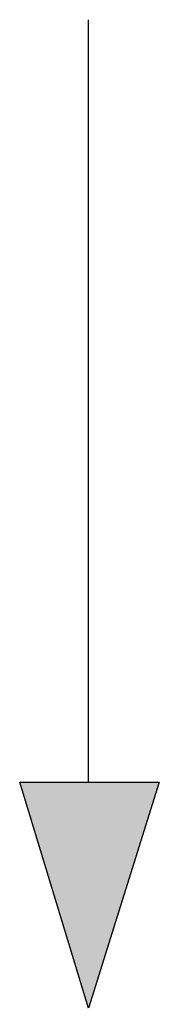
# Model space of a CAD drawing. Header units: millimetres. Extents: x 98929 to 11941380, y 952 to 54154.
# Drawn here: x 11941373.66 to 11941379.57, y 13893.35 to 13935.37 of the extents above.
import ezdxf

# ---------------------------------------------------------------- set-up
doc = ezdxf.new("R2010")
doc.units = ezdxf.units.MM
doc.layers.add('RD옥탑지붕', color=3, linetype='Continuous')

msp = doc.modelspace()

# ---------------------------------------------------------------- hatches: boundary and pattern name
at = {"layer": 'RD옥탑지붕', "linetype": 'Continuous', "lineweight": -3}
msp.add_hatch(color=1, dxfattribs=at).paths.add_polyline_path([(11941379.572, 13902.962), (11941376.572, 13893.351), (11941373.664, 13902.962)])

# ---------------------------------------------------------------- linework, layer by layer
at = {"layer": 'RD옥탑지붕', "color": 1, "linetype": 'Continuous', "lineweight": -3}
msp.add_line((11941376.572, 13902.962), (11941376.572, 13935.369), dxfattribs=at)
at = {"layer": 'RD옥탑지붕', "color": 7, "linetype": 'Continuous', "lineweight": -3}
for p, q in [((11941373.664, 13902.962), (11941379.572, 13902.962)), ((11941376.572, 13893.351), (11941373.664, 13902.962)), ((11941379.572, 13902.962), (11941376.572, 13893.351))]:
    msp.add_line(p, q, dxfattribs=at)

doc.saveas('drawing.dxf')
